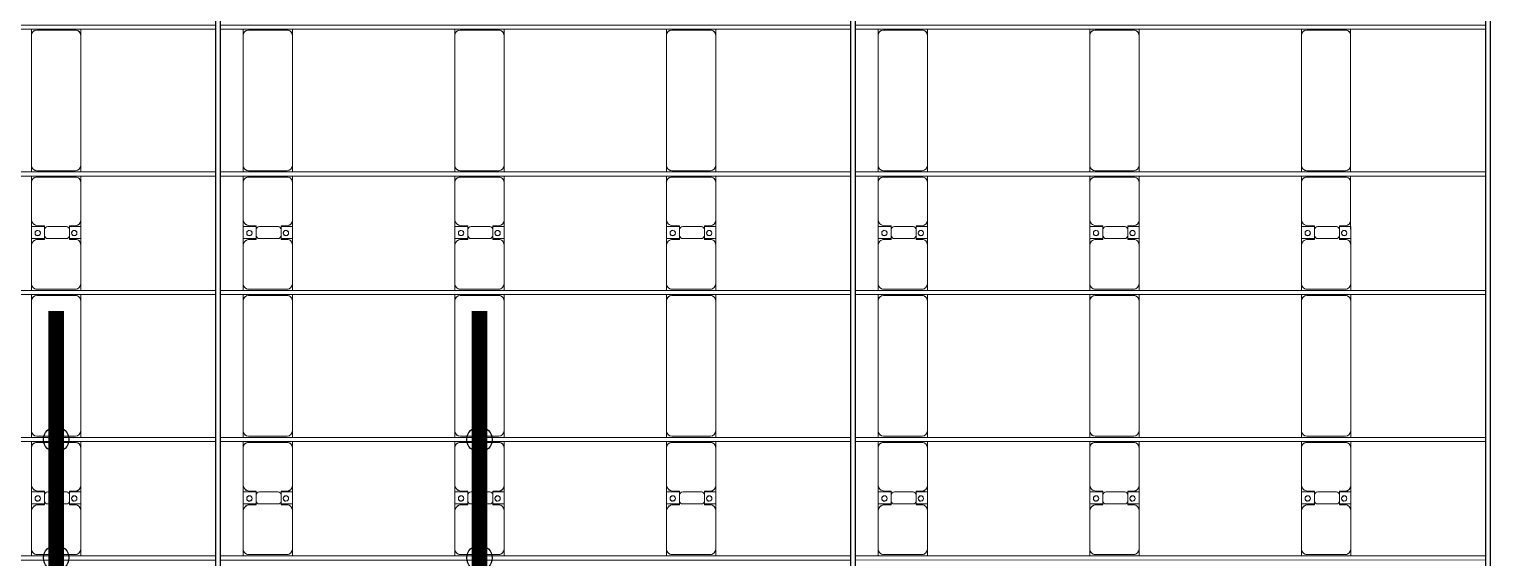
# Model space of a CAD drawing. Header units: millimetres. Extents: x -496478 to -186190, y -204059 to -87354.
# Drawn here: x -392996 to -379232, y -156153 to -151152 of the extents above; entities that cross this region are included whole.
import ezdxf

# ---------------------------------------------------------------- set-up
doc = ezdxf.new("R2010")
doc.units = ezdxf.units.MM
for name, color, linetype, lineweight in [('A-DETL-MBND', 5, 'Continuous', 9), ('A-GENM', 13, 'Continuous', 9), ('S-BEAM', 12, 'Continuous', 9)]:
    doc.layers.add(name, color=color, linetype=linetype, lineweight=lineweight)
doc.layers.add('GC-HOP 40x60 GIA CUONG', color=1, linetype='Continuous')

# ---------------------------------------------------------------- blocks, each defined once
blk = doc.blocks.new('Dai phao do pin - DẢI PHAO ĐỠ PIN-V24-BỐ TRÍ KHUNG KẾT CẤU BÈ PIN 01')
at = {"layer": 'A-DETL-MBND', "color": 8}
for p, q in [((10748, 242), (10810, 242)), ((10760, 192), (10760, -173)), ((11170, 242), (10810, 242)), ((11170, 242), (11352, 242)), ((11230, 118), (11230, 182)), ((11238, 242), (11420, 242)), ((11238, 118), (11238, 242)), ((11352, 242), (11352, 118)), ((11360, 182), (11360, 118)), ((11770, 242), (11420, 242)), ((11770, 242), (11828, 242)), ((11820, -173), (11820, 192)), ((11868, 242), (11930, 242)), ((11880, 192), (11880, -173)), ((13160, 242), (11930, 242)), ((13160, 242), (13218, 242)), ((13210, -173), (13210, 192)), ((13258, 242), (13320, 242)), ((13270, 192), (13270, -173)), ((13680, 242), (13320, 242)), ((13680, 242), (13862, 242)), ((13740, 118), (13740, 182)), ((13748, 242), (13930, 242)), ((13748, 118), (13748, 242)), ((13862, 242), (13862, 118)), ((13870, 182), (13870, 118)), ((14280, 242), (13930, 242)), ((14280, 242), (14338, 242)), ((14330, -173), (14330, 192)), ((14378, 242), (14440, 242)), ((14390, 192), (14390, -173)), ((15670, 242), (14440, 242)), ((15670, 242), (15728, 242)), ((15720, -173), (15720, 192)), ((11322, 118), (11230, 118)), ((11238, 88), (11238, -88)), ((11360, 118), (11268, 118)), ((11352, -88), (11352, 88)), ((13832, 118), (13740, 118)), ((13748, 88), (13748, -88)), ((13870, 118), (13778, 118)), ((13862, -88), (13862, 88)), ((11230, -173), (11230, -118)), ((11230, -118), (11322, -118)), ((11238, -223), (11238, -118)), ((11268, -118), (11360, -118)), ((11352, -118), (11352, -223)), ((11360, -118), (11360, -173)), ((13740, -173), (13740, -118)), ((13740, -118), (13832, -118)), ((13748, -223), (13748, -118)), ((13778, -118), (13870, -118)), ((13862, -118), (13862, -223)), ((13870, -118), (13870, -173)), ((10810, -223), (10748, -223)), ((10810, -223), (11180, -223)), ((11352, -223), (11180, -223)), ((11410, -223), (11238, -223)), ((11410, -223), (11770, -223)), ((11828, -223), (11770, -223)), ((11930, -223), (11868, -223)), ((11930, -223), (13160, -223)), ((13218, -223), (13160, -223)), ((13320, -223), (13258, -223)), ((13320, -223), (13690, -223)), ((13862, -223), (13690, -223)), ((13920, -223), (13748, -223)), ((13920, -223), (14280, -223)), ((14338, -223), (14280, -223)), ((14440, -223), (14378, -223)), ((14440, -223), (15670, -223)), ((15728, -223), (15670, -223))]:
    blk.add_line(p, q, dxfattribs=at)
for centre, radius, start, end in [((10810, 192), 50, 90, 180), ((10810, 192), 50, 135, 180), ((11170, 182), 60, 0, 90), ((11170, 182), 60, 0, 45), ((11289, 183), 25, 0, 180), ((11289, 183), 25, 180, 0), ((11291, 183), 25, 360, 180), ((11291, 183), 25, 180, 360), ((11291, 183), 25, 180, 195), ((11420, 182), 60, 90, 180), ((11420, 182), 60, 135, 180), ((11770, 192), 50, 0, 90), ((11770, 192), 50, 0, 45), ((11930, 192), 50, 90, 180), ((11930, 192), 50, 105, 180), ((13160, 192), 50, 0, 90), ((13160, 192), 50, 15, 90), ((13320, 192), 50, 90, 180), ((13320, 192), 50, 135, 180), ((13680, 182), 60, 0, 90), ((13680, 182), 60, 0, 45), ((13799, 183), 25, 0, 180), ((13799, 183), 25, 180, 360), ((13801, 183), 25, 360, 180), ((13801, 183), 25, 180, 0), ((13801, 183), 25, 180, 195), ((13930, 182), 60, 90, 180), ((13930, 182), 60, 135, 180), ((14280, 192), 50, 360, 90), ((14280, 192), 50, 360, 45), ((14440, 192), 50, 90, 180), ((14440, 192), 50, 105, 180), ((15670, 192), 50, 0, 90), ((15670, 192), 50, 15, 90), ((11268, 88), 30, 90, 180), ((11322, 88), 30, 0, 90), ((13778, 88), 30, 90, 180), ((13832, 88), 30, 0, 90), ((11268, -88), 30, 180, 270), ((11289, -162), 25, 0, 180), ((11291, -162), 25, 360, 180), ((11291, -162), 25, 75, 105), ((11289, -162), 25, 75, 90), ((11322, -88), 30, 270, 0), ((13778, -88), 30, 180, 270), ((13799, -162), 25, 0, 180), ((13801, -162), 25, 360, 180), ((13801, -162), 25, 75, 105), ((13799, -162), 25, 75, 90), ((13832, -88), 30, 270, 360), ((10810, -173), 50, 180, 270), ((10810, -173), 50, 180, 225), ((11180, -173), 50, 270, 360), ((11180, -173), 50, 315, 360), ((11289, -162), 25, 180, 0), ((11291, -162), 25, 120, 180), ((11291, -162), 25, 180, 360), ((11289, -162), 25, 30, 45), ((11289, -162), 25, 0, 15), ((11410, -173), 50, 180, 270), ((11410, -173), 50, 180, 225), ((11770, -173), 50, 270, 360), ((11770, -173), 50, 315, 360), ((11930, -173), 50, 180, 270), ((11930, -173), 50, 180, 270), ((13160, -173), 50, 270, 0), ((13160, -173), 50, 285, 360), ((13320, -173), 50, 180, 270), ((13320, -173), 50, 180, 225), ((13690, -173), 50, 270, 0), ((13690, -173), 50, 315, 0), ((13799, -162), 25, 180, 0), ((13801, -162), 25, 120, 180), ((13801, -162), 25, 180, 360), ((13799, -162), 25, 30, 45), ((13799, -162), 25, 360, 15), ((13920, -173), 50, 180, 270), ((13920, -173), 50, 180, 225), ((14280, -173), 50, 270, 0), ((14280, -173), 50, 315, 360), ((14440, -173), 50, 180, 270), ((14440, -173), 50, 180, 270), ((15670, -173), 50, 270, 0), ((15670, -173), 50, 285, 360)]:
    blk.add_arc(centre, radius, start, end, dxfattribs=at)
blk = doc.blocks.new('Dai phao do pin - DẢI PHAO ĐỠ PIN-V25-BỐ TRÍ KHUNG KẾT CẤU BÈ PIN 01')
at = {"layer": 'A-DETL-MBND', "color": 8}
for p, q in [((10748, 242), (10810, 242)), ((10760, 192), (10760, -173)), ((11170, 242), (10810, 242)), ((11170, 242), (11352, 242)), ((11230, 118), (11230, 182)), ((11238, 242), (11420, 242)), ((11238, 118), (11238, 242)), ((11352, 242), (11352, 118)), ((11360, 182), (11360, 118)), ((11770, 242), (11420, 242)), ((11770, 242), (11828, 242)), ((11820, -173), (11820, 192)), ((11868, 242), (11930, 242)), ((11880, 192), (11880, -173)), ((13160, 242), (11930, 242)), ((13160, 242), (13218, 242)), ((13210, -173), (13210, 192)), ((13258, 242), (13320, 242)), ((13270, 192), (13270, -173)), ((13680, 242), (13320, 242)), ((13680, 242), (13862, 242)), ((13740, 118), (13740, 182)), ((13748, 242), (13930, 242)), ((13748, 118), (13748, 242)), ((13862, 242), (13862, 118)), ((13870, 182), (13870, 118)), ((14280, 242), (13930, 242)), ((14280, 242), (14338, 242)), ((14330, -173), (14330, 192)), ((14378, 242), (14440, 242)), ((14390, 192), (14390, -173)), ((15670, 242), (14440, 242)), ((15670, 242), (15728, 242)), ((15720, -173), (15720, 192)), ((11322, 118), (11230, 118)), ((11238, 88), (11238, -88)), ((11360, 118), (11268, 118)), ((11352, -88), (11352, 88)), ((13832, 118), (13740, 118)), ((13748, 88), (13748, -88)), ((13870, 118), (13778, 118)), ((13862, -88), (13862, 88)), ((11230, -173), (11230, -118)), ((11230, -118), (11322, -118)), ((11238, -223), (11238, -118)), ((11268, -118), (11360, -118)), ((11352, -118), (11352, -223)), ((11360, -118), (11360, -173)), ((13740, -173), (13740, -118)), ((13740, -118), (13832, -118)), ((13748, -223), (13748, -118)), ((13778, -118), (13870, -118)), ((13862, -118), (13862, -223)), ((13870, -118), (13870, -173)), ((10810, -223), (10748, -223)), ((10810, -223), (11180, -223)), ((11352, -223), (11180, -223)), ((11410, -223), (11238, -223)), ((11410, -223), (11770, -223)), ((11828, -223), (11770, -223)), ((11930, -223), (11868, -223)), ((11930, -223), (13160, -223)), ((13218, -223), (13160, -223)), ((13320, -223), (13258, -223)), ((13320, -223), (13690, -223)), ((13862, -223), (13690, -223)), ((13920, -223), (13748, -223)), ((13920, -223), (14280, -223)), ((14338, -223), (14280, -223)), ((14440, -223), (14378, -223)), ((14440, -223), (15670, -223)), ((15728, -223), (15670, -223))]:
    blk.add_line(p, q, dxfattribs=at)
for centre, radius, start, end in [((10810, 192), 50, 90, 180), ((10810, 192), 50, 135, 180), ((11170, 182), 60, 0, 90), ((11170, 182), 60, 0, 45), ((11289, 183), 25, 0, 180), ((11289, 183), 25, 180, 0), ((11291, 183), 25, 360, 180), ((11291, 183), 25, 180, 360), ((11291, 183), 25, 180, 195), ((11420, 182), 60, 90, 180), ((11420, 182), 60, 135, 180), ((11770, 192), 50, 0, 90), ((11770, 192), 50, 0, 45), ((11930, 192), 50, 90, 180), ((11930, 192), 50, 105, 180), ((13160, 192), 50, 0, 90), ((13160, 192), 50, 15, 90), ((13320, 192), 50, 90, 180), ((13320, 192), 50, 135, 180), ((13680, 182), 60, 0, 90), ((13680, 182), 60, 0, 45), ((13799, 183), 25, 0, 180), ((13799, 183), 25, 180, 360), ((13801, 183), 25, 360, 180), ((13801, 183), 25, 180, 0), ((13801, 183), 25, 180, 195), ((13930, 182), 60, 90, 180), ((13930, 182), 60, 135, 180), ((14280, 192), 50, 360, 90), ((14280, 192), 50, 360, 45), ((14440, 192), 50, 90, 180), ((14440, 192), 50, 105, 180), ((15670, 192), 50, 0, 90), ((15670, 192), 50, 15, 90), ((11268, 88), 30, 90, 180), ((11322, 88), 30, 0, 90), ((13778, 88), 30, 90, 180), ((13832, 88), 30, 0, 90), ((11268, -88), 30, 180, 270), ((11289, -162), 25, 0, 180), ((11291, -162), 25, 360, 180), ((11291, -162), 25, 75, 105), ((11289, -162), 25, 75, 90), ((11322, -88), 30, 270, 0), ((13778, -88), 30, 180, 270), ((13799, -162), 25, 0, 180), ((13801, -162), 25, 360, 180), ((13801, -162), 25, 75, 105), ((13799, -162), 25, 75, 90), ((13832, -88), 30, 270, 360), ((10810, -173), 50, 180, 270), ((10810, -173), 50, 180, 225), ((11180, -173), 50, 270, 360), ((11180, -173), 50, 315, 360), ((11289, -162), 25, 180, 0), ((11291, -162), 25, 120, 180), ((11291, -162), 25, 180, 360), ((11289, -162), 25, 30, 45), ((11289, -162), 25, 0, 15), ((11410, -173), 50, 180, 270), ((11410, -173), 50, 180, 225), ((11770, -173), 50, 270, 360), ((11770, -173), 50, 315, 360), ((11930, -173), 50, 180, 270), ((11930, -173), 50, 180, 270), ((13160, -173), 50, 270, 0), ((13160, -173), 50, 285, 360), ((13320, -173), 50, 180, 270), ((13320, -173), 50, 180, 225), ((13690, -173), 50, 270, 0), ((13690, -173), 50, 315, 0), ((13799, -162), 25, 180, 0), ((13801, -162), 25, 120, 180), ((13801, -162), 25, 180, 360), ((13799, -162), 25, 30, 45), ((13799, -162), 25, 360, 15), ((13920, -173), 50, 180, 270), ((13920, -173), 50, 180, 225), ((14280, -173), 50, 270, 0), ((14280, -173), 50, 315, 360), ((14440, -173), 50, 180, 270), ((14440, -173), 50, 180, 270), ((15670, -173), 50, 270, 0), ((15670, -173), 50, 285, 360)]:
    blk.add_arc(centre, radius, start, end, dxfattribs=at)
blk = doc.blocks.new('Dai phao do pin - DẢI PHAO ĐỠ PIN-V26-BỐ TRÍ KHUNG KẾT CẤU BÈ PIN 01')
at = {"layer": 'A-DETL-MBND', "color": 8}
for p, q in [((10748, 242), (10810, 242)), ((10760, 192), (10760, -173)), ((11170, 242), (10810, 242)), ((11170, 242), (11352, 242)), ((11230, 118), (11230, 182)), ((11238, 242), (11420, 242)), ((11238, 118), (11238, 242)), ((11352, 242), (11352, 118)), ((11360, 182), (11360, 118)), ((11770, 242), (11420, 242)), ((11770, 242), (11828, 242)), ((11820, -173), (11820, 192)), ((11868, 242), (11930, 242)), ((11880, 192), (11880, -173)), ((13160, 242), (11930, 242)), ((13160, 242), (13218, 242)), ((13210, -173), (13210, 192)), ((13258, 242), (13320, 242)), ((13270, 192), (13270, -173)), ((13680, 242), (13320, 242)), ((13680, 242), (13862, 242)), ((13740, 118), (13740, 182)), ((13748, 242), (13930, 242)), ((13748, 118), (13748, 242)), ((13862, 242), (13862, 118)), ((13870, 182), (13870, 118)), ((14280, 242), (13930, 242)), ((14280, 242), (14338, 242)), ((14330, -173), (14330, 192)), ((14378, 242), (14440, 242)), ((14390, 192), (14390, -173)), ((15670, 242), (14440, 242)), ((15670, 242), (15728, 242)), ((15720, -173), (15720, 192)), ((11322, 118), (11230, 118)), ((11238, 88), (11238, -88)), ((11360, 118), (11268, 118)), ((11352, -88), (11352, 88)), ((13832, 118), (13740, 118)), ((13748, 88), (13748, -88)), ((13870, 118), (13778, 118)), ((13862, -88), (13862, 88)), ((11230, -173), (11230, -118)), ((11230, -118), (11322, -118)), ((11238, -223), (11238, -122)), ((11268, -118), (11360, -118)), ((11352, -122), (11352, -223)), ((11360, -118), (11360, -173)), ((13740, -173), (13740, -118)), ((13740, -118), (13832, -118)), ((13748, -223), (13748, -122)), ((13778, -118), (13870, -118)), ((13862, -122), (13862, -223)), ((13870, -118), (13870, -173)), ((10810, -223), (10748, -223)), ((10810, -223), (11180, -223)), ((11352, -223), (11180, -223)), ((11410, -223), (11238, -223)), ((11410, -223), (11770, -223)), ((11828, -223), (11770, -223)), ((11930, -223), (11868, -223)), ((11930, -223), (13160, -223)), ((13218, -223), (13160, -223)), ((13320, -223), (13258, -223)), ((13320, -223), (13690, -223)), ((13862, -223), (13690, -223)), ((13920, -223), (13748, -223)), ((13920, -223), (14280, -223)), ((14338, -223), (14280, -223)), ((14440, -223), (14378, -223)), ((14440, -223), (15670, -223)), ((15728, -223), (15670, -223))]:
    blk.add_line(p, q, dxfattribs=at)
for centre, radius, start, end in [((10810, 192), 50, 90, 180), ((10810, 192), 50, 135, 180), ((11170, 182), 60, 0, 90), ((11170, 182), 60, 0, 45), ((11289, 183), 25, 0, 180), ((11289, 183), 25, 180, 0), ((11291, 183), 25, 360, 180), ((11291, 183), 25, 180, 360), ((11291, 183), 25, 180, 195), ((11420, 182), 60, 90, 180), ((11420, 182), 60, 135, 180), ((11770, 192), 50, 0, 90), ((11770, 192), 50, 0, 45), ((11930, 192), 50, 90, 180), ((11930, 192), 50, 105, 180), ((13160, 192), 50, 0, 90), ((13160, 192), 50, 15, 90), ((13320, 192), 50, 90, 180), ((13320, 192), 50, 135, 180), ((13680, 182), 60, 0, 90), ((13680, 182), 60, 0, 45), ((13799, 183), 25, 0, 180), ((13799, 183), 25, 180, 360), ((13801, 183), 25, 360, 180), ((13801, 183), 25, 180, 0), ((13801, 183), 25, 180, 195), ((13930, 182), 60, 90, 180), ((13930, 182), 60, 135, 180), ((14280, 192), 50, 360, 90), ((14280, 192), 50, 360, 45), ((14440, 192), 50, 90, 180), ((14440, 192), 50, 105, 180), ((15670, 192), 50, 0, 90), ((15670, 192), 50, 15, 90), ((11268, 88), 30, 90, 180), ((11322, 88), 30, 0, 90), ((13778, 88), 30, 90, 180), ((13832, 88), 30, 0, 90), ((11268, -88), 30, 180, 270), ((11289, -162), 25, 0, 180), ((11291, -162), 25, 360, 180), ((11291, -162), 25, 75, 105), ((11289, -162), 25, 75, 90), ((11322, -88), 30, 270, 0), ((13778, -88), 30, 180, 270), ((13799, -162), 25, 0, 180), ((13801, -162), 25, 360, 180), ((13801, -162), 25, 75, 105), ((13799, -162), 25, 75, 90), ((13832, -88), 30, 270, 360), ((10810, -173), 50, 180, 270), ((10810, -173), 50, 180, 225), ((11180, -173), 50, 270, 360), ((11180, -173), 50, 315, 360), ((11289, -162), 25, 180, 0), ((11291, -162), 25, 120, 180), ((11291, -162), 25, 180, 360), ((11289, -162), 25, 30, 45), ((11289, -162), 25, 0, 15), ((11410, -173), 50, 180, 270), ((11410, -173), 50, 180, 225), ((11770, -173), 50, 270, 360), ((11770, -173), 50, 315, 360), ((11930, -173), 50, 180, 270), ((11930, -173), 50, 180, 270), ((13160, -173), 50, 270, 0), ((13160, -173), 50, 285, 360), ((13320, -173), 50, 180, 270), ((13320, -173), 50, 180, 225), ((13690, -173), 50, 270, 0), ((13690, -173), 50, 315, 0), ((13799, -162), 25, 180, 0), ((13801, -162), 25, 120, 180), ((13801, -162), 25, 180, 360), ((13799, -162), 25, 30, 45), ((13799, -162), 25, 360, 15), ((13920, -173), 50, 180, 270), ((13920, -173), 50, 180, 225), ((14280, -173), 50, 270, 0), ((14280, -173), 50, 315, 360), ((14440, -173), 50, 180, 270), ((14440, -173), 50, 180, 270), ((15670, -173), 50, 270, 0), ((15670, -173), 50, 285, 360)]:
    blk.add_arc(centre, radius, start, end, dxfattribs=at)
blk = doc.blocks.new('Dai phao do pin - DẢI PHAO ĐỠ PIN-V27-BỐ TRÍ KHUNG KẾT CẤU BÈ PIN 01')
at = {"layer": 'A-DETL-MBND', "color": 8}
for p, q in [((10748, 242), (10810, 242)), ((10760, 192), (10760, -173)), ((11170, 242), (10810, 242)), ((11170, 242), (11352, 242)), ((11230, 118), (11230, 182)), ((11238, 242), (11420, 242)), ((11238, 118), (11238, 242)), ((11352, 242), (11352, 118)), ((11360, 182), (11360, 118)), ((11770, 242), (11420, 242)), ((11770, 242), (11828, 242)), ((11820, -173), (11820, 192)), ((11868, 242), (11930, 242)), ((11880, 192), (11880, -173)), ((13160, 242), (11930, 242)), ((13160, 242), (13218, 242)), ((13210, -173), (13210, 192)), ((13258, 242), (13320, 242)), ((13270, 192), (13270, -173)), ((13680, 242), (13320, 242)), ((13680, 242), (13862, 242)), ((13740, 118), (13740, 182)), ((13748, 242), (13930, 242)), ((13748, 118), (13748, 242)), ((13862, 242), (13862, 118)), ((13870, 182), (13870, 118)), ((14280, 242), (13930, 242)), ((14280, 242), (14338, 242)), ((14330, -173), (14330, 192)), ((14378, 242), (14440, 242)), ((14390, 192), (14390, -173)), ((15670, 242), (14440, 242)), ((15670, 242), (15728, 242)), ((15720, -173), (15720, 192)), ((11322, 118), (11230, 118)), ((11238, 88), (11238, -88)), ((11360, 118), (11268, 118)), ((11352, -88), (11352, 88)), ((13832, 118), (13740, 118)), ((13748, 88), (13748, -88)), ((13870, 118), (13778, 118)), ((13862, -88), (13862, 88)), ((11230, -173), (11230, -118)), ((11230, -118), (11322, -118)), ((11238, -223), (11238, -118)), ((11268, -118), (11360, -118)), ((11352, -118), (11352, -223)), ((11360, -118), (11360, -173)), ((13740, -173), (13740, -118)), ((13740, -118), (13832, -118)), ((13748, -223), (13748, -118)), ((13778, -118), (13870, -118)), ((13862, -118), (13862, -223)), ((13870, -118), (13870, -173)), ((10810, -223), (10748, -223)), ((10810, -223), (11180, -223)), ((11352, -223), (11180, -223)), ((11410, -223), (11238, -223)), ((11410, -223), (11770, -223)), ((11828, -223), (11770, -223)), ((11930, -223), (11868, -223)), ((11930, -223), (13160, -223)), ((13218, -223), (13160, -223)), ((13320, -223), (13258, -223)), ((13320, -223), (13690, -223)), ((13862, -223), (13690, -223)), ((13920, -223), (13748, -223)), ((13920, -223), (14280, -223)), ((14338, -223), (14280, -223)), ((14440, -223), (14378, -223)), ((14440, -223), (15670, -223)), ((15728, -223), (15670, -223))]:
    blk.add_line(p, q, dxfattribs=at)
for centre, radius, start, end in [((10810, 192), 50, 90, 180), ((10810, 192), 50, 135, 180), ((11170, 182), 60, 0, 90), ((11170, 182), 60, 0, 45), ((11289, 183), 25, 0, 180), ((11289, 183), 25, 180, 0), ((11291, 183), 25, 360, 180), ((11291, 183), 25, 180, 360), ((11291, 183), 25, 180, 195), ((11420, 182), 60, 90, 180), ((11420, 182), 60, 135, 180), ((11770, 192), 50, 0, 90), ((11770, 192), 50, 0, 45), ((11930, 192), 50, 90, 180), ((11930, 192), 50, 105, 180), ((13160, 192), 50, 0, 90), ((13160, 192), 50, 15, 90), ((13320, 192), 50, 90, 180), ((13320, 192), 50, 135, 180), ((13680, 182), 60, 0, 90), ((13680, 182), 60, 0, 45), ((13799, 183), 25, 0, 180), ((13799, 183), 25, 180, 360), ((13801, 183), 25, 360, 180), ((13801, 183), 25, 180, 0), ((13801, 183), 25, 180, 195), ((13930, 182), 60, 90, 180), ((13930, 182), 60, 135, 180), ((14280, 192), 50, 360, 90), ((14280, 192), 50, 360, 45), ((14440, 192), 50, 90, 180), ((14440, 192), 50, 105, 180), ((15670, 192), 50, 0, 90), ((15670, 192), 50, 15, 90), ((11268, 88), 30, 90, 180), ((11322, 88), 30, 0, 90), ((13778, 88), 30, 90, 180), ((13832, 88), 30, 0, 90), ((11268, -88), 30, 180, 270), ((11289, -162), 25, 0, 180), ((11291, -162), 25, 360, 180), ((11291, -162), 25, 75, 105), ((11289, -162), 25, 75, 90), ((11322, -88), 30, 270, 0), ((13778, -88), 30, 180, 270), ((13799, -162), 25, 0, 180), ((13801, -162), 25, 360, 180), ((13801, -162), 25, 75, 105), ((13799, -162), 25, 75, 90), ((13832, -88), 30, 270, 360), ((10810, -173), 50, 180, 270), ((10810, -173), 50, 180, 225), ((11180, -173), 50, 270, 360), ((11180, -173), 50, 315, 360), ((11289, -162), 25, 180, 0), ((11291, -162), 25, 120, 180), ((11291, -162), 25, 180, 360), ((11289, -162), 25, 30, 45), ((11289, -162), 25, 0, 15), ((11410, -173), 50, 180, 270), ((11410, -173), 50, 180, 225), ((11770, -173), 50, 270, 360), ((11770, -173), 50, 315, 360), ((11930, -173), 50, 180, 270), ((11930, -173), 50, 180, 270), ((13160, -173), 50, 270, 0), ((13160, -173), 50, 285, 360), ((13320, -173), 50, 180, 270), ((13320, -173), 50, 180, 225), ((13690, -173), 50, 270, 0), ((13690, -173), 50, 315, 0), ((13799, -162), 25, 180, 0), ((13801, -162), 25, 120, 180), ((13801, -162), 25, 180, 360), ((13799, -162), 25, 30, 45), ((13799, -162), 25, 360, 15), ((13920, -173), 50, 180, 270), ((13920, -173), 50, 180, 225), ((14280, -173), 50, 270, 0), ((14280, -173), 50, 315, 360), ((14440, -173), 50, 180, 270), ((14440, -173), 50, 180, 270), ((15670, -173), 50, 270, 0), ((15670, -173), 50, 285, 360)]:
    blk.add_arc(centre, radius, start, end, dxfattribs=at)
blk = doc.blocks.new('Dai phao do pin - DẢI PHAO ĐỠ PIN-V28-BỐ TRÍ KHUNG KẾT CẤU BÈ PIN 01')
at = {"layer": 'A-DETL-MBND', "color": 8}
for p, q in [((10748, 242), (10810, 242)), ((10760, 192), (10760, -173)), ((11170, 242), (10810, 242)), ((11170, 242), (11352, 242)), ((11230, 118), (11230, 182)), ((11238, 242), (11420, 242)), ((11238, 118), (11238, 242)), ((11352, 242), (11352, 118)), ((11360, 182), (11360, 118)), ((11770, 242), (11420, 242)), ((11770, 242), (11828, 242)), ((11820, -173), (11820, 192)), ((11868, 242), (11930, 242)), ((11880, 192), (11880, -173)), ((13160, 242), (11930, 242)), ((13160, 242), (13218, 242)), ((13210, -173), (13210, 192)), ((13258, 242), (13320, 242)), ((13270, 192), (13270, -173)), ((13680, 242), (13320, 242)), ((13680, 242), (13862, 242)), ((13740, 118), (13740, 182)), ((13748, 242), (13930, 242)), ((13748, 118), (13748, 242)), ((13862, 242), (13862, 118)), ((13870, 182), (13870, 118)), ((14280, 242), (13930, 242)), ((14280, 242), (14338, 242)), ((14330, -173), (14330, 192)), ((14378, 242), (14440, 242)), ((14390, 192), (14390, -173)), ((15670, 242), (14440, 242)), ((15670, 242), (15728, 242)), ((15720, -173), (15720, 192)), ((11322, 118), (11230, 118)), ((11238, 88), (11238, -88)), ((11360, 118), (11268, 118)), ((11352, -88), (11352, 88)), ((13832, 118), (13740, 118)), ((13748, 88), (13748, -88)), ((13870, 118), (13778, 118)), ((13862, -88), (13862, 88)), ((11230, -173), (11230, -118)), ((11230, -118), (11322, -118)), ((11238, -223), (11238, -118)), ((11268, -118), (11360, -118)), ((11352, -118), (11352, -223)), ((11360, -118), (11360, -173)), ((13740, -173), (13740, -118)), ((13740, -118), (13832, -118)), ((13748, -223), (13748, -118)), ((13778, -118), (13870, -118)), ((13862, -118), (13862, -223)), ((13870, -118), (13870, -173)), ((10810, -223), (10748, -223)), ((10810, -223), (11180, -223)), ((11352, -223), (11180, -223)), ((11410, -223), (11238, -223)), ((11410, -223), (11770, -223)), ((11828, -223), (11770, -223)), ((11930, -223), (11868, -223)), ((11930, -223), (13160, -223)), ((13218, -223), (13160, -223)), ((13320, -223), (13258, -223)), ((13320, -223), (13690, -223)), ((13862, -223), (13690, -223)), ((13920, -223), (13748, -223)), ((13920, -223), (14280, -223)), ((14338, -223), (14280, -223)), ((14440, -223), (14378, -223)), ((14440, -223), (15670, -223)), ((15728, -223), (15670, -223))]:
    blk.add_line(p, q, dxfattribs=at)
for centre, radius, start, end in [((10810, 192), 50, 90, 180), ((10810, 192), 50, 135, 180), ((11170, 182), 60, 0, 90), ((11170, 182), 60, 0, 45), ((11289, 183), 25, 0, 180), ((11289, 183), 25, 180, 0), ((11291, 183), 25, 360, 180), ((11291, 183), 25, 180, 360), ((11291, 183), 25, 180, 195), ((11420, 182), 60, 90, 180), ((11420, 182), 60, 135, 180), ((11770, 192), 50, 0, 90), ((11770, 192), 50, 0, 45), ((11930, 192), 50, 90, 180), ((11930, 192), 50, 105, 180), ((13160, 192), 50, 0, 90), ((13160, 192), 50, 15, 90), ((13320, 192), 50, 90, 180), ((13320, 192), 50, 135, 180), ((13680, 182), 60, 0, 90), ((13680, 182), 60, 0, 45), ((13799, 183), 25, 0, 180), ((13799, 183), 25, 180, 360), ((13801, 183), 25, 360, 180), ((13801, 183), 25, 180, 0), ((13801, 183), 25, 180, 195), ((13930, 182), 60, 90, 180), ((13930, 182), 60, 135, 180), ((14280, 192), 50, 360, 90), ((14280, 192), 50, 360, 45), ((14440, 192), 50, 90, 180), ((14440, 192), 50, 105, 180), ((15670, 192), 50, 0, 90), ((15670, 192), 50, 15, 90), ((11268, 88), 30, 90, 180), ((11322, 88), 30, 0, 90), ((13778, 88), 30, 90, 180), ((13832, 88), 30, 0, 90), ((11268, -88), 30, 180, 270), ((11289, -162), 25, 0, 180), ((11291, -162), 25, 360, 180), ((11291, -162), 25, 75, 105), ((11289, -162), 25, 75, 90.1645), ((11322, -88), 30, 270, 0), ((13778, -88), 30, 180, 270), ((13799, -162), 25, 0, 180), ((13801, -162), 25, 360, 180), ((13801, -162), 25, 89.2496, 105), ((13799, -162), 25, 75, 90.7496), ((13832, -88), 30, 270, 360), ((10810, -173), 50, 180, 270), ((10810, -173), 50, 180, 225), ((11180, -173), 50, 270, 360), ((11180, -173), 50, 315, 360), ((11289, -162), 25, 180, 0), ((11291, -162), 25, 120, 180), ((11291, -162), 25, 180, 360), ((11289, -162), 25, 30, 45), ((11289, -162), 25, 0, 15), ((11410, -173), 50, 180, 270), ((11410, -173), 50, 180, 225), ((11770, -173), 50, 270, 360), ((11770, -173), 50, 315, 360), ((11930, -173), 50, 180, 270), ((11930, -173), 50, 180, 270), ((13160, -173), 50, 270, 0), ((13160, -173), 50, 285, 360), ((13320, -173), 50, 180, 270), ((13320, -173), 50, 180, 225), ((13690, -173), 50, 270, 0), ((13690, -173), 50, 315, 0), ((13799, -162), 25, 180, 0), ((13801, -162), 25, 120, 180), ((13801, -162), 25, 180, 360), ((13799, -162), 25, 30, 45), ((13799, -162), 25, 360, 15), ((13920, -173), 50, 180, 270), ((13920, -173), 50, 180, 225), ((14280, -173), 50, 270, 0), ((14280, -173), 50, 315, 360), ((14440, -173), 50, 180, 270), ((14440, -173), 50, 180, 270), ((15670, -173), 50, 270, 0), ((15670, -173), 50, 285, 360)]:
    blk.add_arc(centre, radius, start, end, dxfattribs=at)
blk = doc.blocks.new('Dai phao do pin - DẢI PHAO ĐỠ PIN-V29-BỐ TRÍ KHUNG KẾT CẤU BÈ PIN 01')
at = {"layer": 'A-DETL-MBND', "color": 8}
for p, q in [((10748, 242), (10810, 242)), ((10760, 192), (10760, -173)), ((11170, 242), (10810, 242)), ((11170, 242), (11352, 242)), ((11230, 118), (11230, 182)), ((11238, 242), (11420, 242)), ((11238, 118), (11238, 242)), ((11352, 242), (11352, 118)), ((11360, 182), (11360, 118)), ((11770, 242), (11420, 242)), ((11770, 242), (11828, 242)), ((11820, -173), (11820, 192)), ((11868, 242), (11930, 242)), ((11880, 192), (11880, -173)), ((13160, 242), (11930, 242)), ((13160, 242), (13218, 242)), ((13210, -173), (13210, 192)), ((13258, 242), (13320, 242)), ((13270, 192), (13270, -173)), ((13680, 242), (13320, 242)), ((13680, 242), (13862, 242)), ((13740, 118), (13740, 182)), ((13748, 242), (13930, 242)), ((13748, 118), (13748, 242)), ((13862, 242), (13862, 118)), ((13870, 182), (13870, 118)), ((14280, 242), (13930, 242)), ((14280, 242), (14338, 242)), ((14330, -173), (14330, 192)), ((14378, 242), (14440, 242)), ((14390, 192), (14390, -173)), ((15670, 242), (14440, 242)), ((15670, 242), (15728, 242)), ((15720, -173), (15720, 192)), ((11322, 118), (11230, 118)), ((11238, 88), (11238, -88)), ((11360, 118), (11268, 118)), ((11352, -88), (11352, 88)), ((13832, 118), (13740, 118)), ((13748, 88), (13748, -88)), ((13870, 118), (13778, 118)), ((13862, -88), (13862, 88)), ((11230, -173), (11230, -118)), ((11230, -118), (11322, -118)), ((11238, -223), (11238, -118)), ((11268, -118), (11360, -118)), ((11352, -118), (11352, -223)), ((11360, -118), (11360, -173)), ((13740, -173), (13740, -118)), ((13740, -118), (13832, -118)), ((13748, -223), (13748, -118)), ((13778, -118), (13870, -118)), ((13862, -118), (13862, -223)), ((13870, -118), (13870, -173)), ((10810, -223), (10748, -223)), ((10810, -223), (11180, -223)), ((11352, -223), (11180, -223)), ((11410, -223), (11238, -223)), ((11410, -223), (11770, -223)), ((11828, -223), (11770, -223)), ((11930, -223), (11868, -223)), ((11930, -223), (13160, -223)), ((13218, -223), (13160, -223)), ((13320, -223), (13258, -223)), ((13320, -223), (13690, -223)), ((13862, -223), (13690, -223)), ((13920, -223), (13748, -223)), ((13920, -223), (14280, -223)), ((14338, -223), (14280, -223)), ((14440, -223), (14378, -223)), ((14440, -223), (15670, -223)), ((15728, -223), (15670, -223))]:
    blk.add_line(p, q, dxfattribs=at)
for centre, radius, start, end in [((10810, 192), 50, 90, 180), ((10810, 192), 50, 135, 180), ((11170, 182), 60, 0, 90), ((11170, 182), 60, 0, 45), ((11289, 183), 25, 0, 180), ((11289, 183), 25, 180, 0), ((11291, 183), 25, 360, 180), ((11291, 183), 25, 180, 360), ((11291, 183), 25, 180, 195), ((11420, 182), 60, 90, 180), ((11420, 182), 60, 135, 180), ((11770, 192), 50, 0, 90), ((11770, 192), 50, 0, 45), ((11930, 192), 50, 90, 180), ((11930, 192), 50, 105, 180), ((13160, 192), 50, 0, 90), ((13160, 192), 50, 15, 90), ((13320, 192), 50, 90, 180), ((13320, 192), 50, 135, 180), ((13680, 182), 60, 0, 90), ((13680, 182), 60, 0, 45), ((13799, 183), 25, 0, 180), ((13799, 183), 25, 180, 360), ((13801, 183), 25, 360, 180), ((13801, 183), 25, 180, 0), ((13801, 183), 25, 180, 195), ((13930, 182), 60, 90, 180), ((13930, 182), 60, 135, 180), ((14280, 192), 50, 360, 90), ((14280, 192), 50, 360, 45), ((14440, 192), 50, 90, 180), ((14440, 192), 50, 105, 180), ((15670, 192), 50, 0, 90), ((15670, 192), 50, 15, 90), ((11268, 88), 30, 90, 180), ((11322, 88), 30, 0, 90), ((13778, 88), 30, 90, 180), ((13832, 88), 30, 0, 90), ((11268, -88), 30, 180, 270), ((11289, -162), 25, 0, 180), ((11291, -162), 25, 360, 180), ((11291, -162), 25, 75, 105), ((11289, -162), 25, 75, 90), ((11322, -88), 30, 270, 0), ((13778, -88), 30, 180, 270), ((13799, -162), 25, 0, 180), ((13801, -162), 25, 360, 180), ((13801, -162), 25, 75, 105), ((13799, -162), 25, 75, 90), ((13832, -88), 30, 270, 360), ((10810, -173), 50, 180, 270), ((10810, -173), 50, 180, 225), ((11180, -173), 50, 270, 360), ((11180, -173), 50, 315, 360), ((11289, -162), 25, 180, 0), ((11291, -162), 25, 120, 180), ((11291, -162), 25, 180, 360), ((11289, -162), 25, 30, 45), ((11289, -162), 25, 0, 15), ((11410, -173), 50, 180, 270), ((11410, -173), 50, 180, 225), ((11770, -173), 50, 270, 360), ((11770, -173), 50, 315, 360), ((11930, -173), 50, 180, 270), ((11930, -173), 50, 180, 270), ((13160, -173), 50, 270, 0), ((13160, -173), 50, 285, 360), ((13320, -173), 50, 180, 270), ((13320, -173), 50, 180, 225), ((13690, -173), 50, 270, 0), ((13690, -173), 50, 315, 0), ((13799, -162), 25, 180, 0), ((13801, -162), 25, 120, 180), ((13801, -162), 25, 180, 360), ((13799, -162), 25, 30, 45), ((13799, -162), 25, 360, 15), ((13920, -173), 50, 180, 270), ((13920, -173), 50, 180, 225), ((14280, -173), 50, 270, 0), ((14280, -173), 50, 315, 360), ((14440, -173), 50, 180, 270), ((14440, -173), 50, 180, 270), ((15670, -173), 50, 270, 0), ((15670, -173), 50, 285, 360)]:
    blk.add_arc(centre, radius, start, end, dxfattribs=at)
blk = doc.blocks.new('Dai phao do pin - DẢI PHAO ĐỠ PIN-V30-BỐ TRÍ KHUNG KẾT CẤU BÈ PIN 01')
at = {"layer": 'A-DETL-MBND', "color": 8}
for p, q in [((10748, 242), (10810, 242)), ((10760, 192), (10760, -173)), ((11170, 242), (10810, 242)), ((11170, 242), (11352, 242)), ((11230, 118), (11230, 182)), ((11238, 242), (11420, 242)), ((11238, 118), (11238, 242)), ((11352, 242), (11352, 118)), ((11360, 182), (11360, 118)), ((11770, 242), (11420, 242)), ((11770, 242), (11828, 242)), ((11820, -173), (11820, 192)), ((11868, 242), (11930, 242)), ((11880, 192), (11880, -173)), ((13160, 242), (11930, 242)), ((13160, 242), (13218, 242)), ((13210, -173), (13210, 192)), ((13258, 242), (13320, 242)), ((13270, 192), (13270, -173)), ((13680, 242), (13320, 242)), ((13680, 242), (13862, 242)), ((13740, 118), (13740, 182)), ((13748, 242), (13930, 242)), ((13748, 118), (13748, 242)), ((13862, 242), (13862, 118)), ((13870, 182), (13870, 118)), ((14280, 242), (13930, 242)), ((14280, 242), (14338, 242)), ((14330, -173), (14330, 192)), ((14378, 242), (14440, 242)), ((14390, 192), (14390, -173)), ((15670, 242), (14440, 242)), ((15670, 242), (15728, 242)), ((15720, -173), (15720, 192)), ((11322, 118), (11230, 118)), ((11238, 88), (11238, -88)), ((11360, 118), (11268, 118)), ((11352, -88), (11352, 88)), ((13832, 118), (13740, 118)), ((13748, 88), (13748, -88)), ((13870, 118), (13778, 118)), ((13862, -88), (13862, 88)), ((11230, -173), (11230, -118)), ((11230, -118), (11322, -118)), ((11238, -223), (11238, -118)), ((11268, -118), (11360, -118)), ((11352, -118), (11352, -223)), ((11360, -118), (11360, -173)), ((13740, -173), (13740, -118)), ((13740, -118), (13832, -118)), ((13748, -223), (13748, -118)), ((13778, -118), (13870, -118)), ((13862, -118), (13862, -223)), ((13870, -118), (13870, -173)), ((10810, -223), (10748, -223)), ((10810, -223), (11180, -223)), ((11352, -223), (11180, -223)), ((11410, -223), (11238, -223)), ((11410, -223), (11770, -223)), ((11828, -223), (11770, -223)), ((11930, -223), (11868, -223)), ((11930, -223), (13160, -223)), ((13218, -223), (13160, -223)), ((13320, -223), (13258, -223)), ((13320, -223), (13690, -223)), ((13862, -223), (13690, -223)), ((13920, -223), (13748, -223)), ((13920, -223), (14280, -223)), ((14338, -223), (14280, -223)), ((14440, -223), (14378, -223)), ((14440, -223), (15670, -223)), ((15728, -223), (15670, -223))]:
    blk.add_line(p, q, dxfattribs=at)
for centre, radius, start, end in [((10810, 192), 50, 90, 180), ((10810, 192), 50, 135, 180), ((11170, 182), 60, 0, 90), ((11170, 182), 60, 0, 45), ((11289, 183), 25, 0, 180), ((11289, 183), 25, 180, 0), ((11291, 183), 25, 360, 180), ((11291, 183), 25, 180, 360), ((11291, 183), 25, 180, 195), ((11420, 182), 60, 90, 180), ((11420, 182), 60, 135, 180), ((11770, 192), 50, 0, 90), ((11770, 192), 50, 0, 45), ((11930, 192), 50, 90, 180), ((11930, 192), 50, 105, 180), ((13160, 192), 50, 0, 90), ((13160, 192), 50, 15, 90), ((13320, 192), 50, 90, 180), ((13320, 192), 50, 135, 180), ((13680, 182), 60, 0, 90), ((13680, 182), 60, 0, 45), ((13799, 183), 25, 0, 180), ((13799, 183), 25, 180, 360), ((13801, 183), 25, 360, 180), ((13801, 183), 25, 180, 0), ((13801, 183), 25, 180, 195), ((13930, 182), 60, 90, 180), ((13930, 182), 60, 135, 180), ((14280, 192), 50, 360, 90), ((14280, 192), 50, 360, 45), ((14440, 192), 50, 90, 180), ((14440, 192), 50, 105, 180), ((15670, 192), 50, 0, 90), ((15670, 192), 50, 15, 90), ((11268, 88), 30, 90, 180), ((11322, 88), 30, 0, 90), ((13778, 88), 30, 90, 180), ((13832, 88), 30, 0, 90), ((11268, -88), 30, 180, 270), ((11289, -162), 25, 0, 180), ((11291, -162), 25, 360, 180), ((11291, -162), 25, 75, 105), ((11289, -162), 25, 75, 90), ((11322, -88), 30, 270, 0), ((13778, -88), 30, 180, 270), ((13799, -162), 25, 0, 180), ((13801, -162), 25, 360, 180), ((13801, -162), 25, 75, 105), ((13799, -162), 25, 75, 90), ((13832, -88), 30, 270, 360), ((10810, -173), 50, 180, 270), ((10810, -173), 50, 180, 225), ((11180, -173), 50, 270, 360), ((11180, -173), 50, 315, 360), ((11289, -162), 25, 180, 0), ((11291, -162), 25, 120, 180), ((11291, -162), 25, 180, 360), ((11289, -162), 25, 30, 45), ((11289, -162), 25, 0, 15), ((11410, -173), 50, 180, 270), ((11410, -173), 50, 180, 225), ((11770, -173), 50, 270, 360), ((11770, -173), 50, 315, 360), ((11930, -173), 50, 180, 270), ((11930, -173), 50, 180, 270), ((13160, -173), 50, 270, 0), ((13160, -173), 50, 285, 360), ((13320, -173), 50, 180, 270), ((13320, -173), 50, 180, 225), ((13690, -173), 50, 270, 0), ((13690, -173), 50, 315, 0), ((13799, -162), 25, 180, 0), ((13801, -162), 25, 120, 180), ((13801, -162), 25, 180, 360), ((13799, -162), 25, 30, 45), ((13799, -162), 25, 360, 15), ((13920, -173), 50, 180, 270), ((13920, -173), 50, 180, 225), ((14280, -173), 50, 270, 0), ((14280, -173), 50, 315, 360), ((14440, -173), 50, 180, 270), ((14440, -173), 50, 180, 270), ((15670, -173), 50, 270, 0), ((15670, -173), 50, 285, 360)]:
    blk.add_arc(centre, radius, start, end, dxfattribs=at)
blk = doc.blocks.new('Dầm C52 - Dầm C52-V85-BỐ TRÍ KHUNG KẾT CẤU BÈ PIN 01')
at = {"layer": 'S-BEAM', "color": 1}
for p, q in [((-10611, 20), (-4651, 20)), ((-4611, 20), (1349, 20)), ((1389, 20), (7349, 20)), ((-4651, -20), (-10611, -20)), ((1349, -20), (-4611, -20)), ((7349, -20), (1389, -20))]:
    blk.add_line(p, q, dxfattribs=at)
blk = doc.blocks.new('Dầm C52 - Hộp 40x60-24147-BỐ TRÍ KHUNG KẾT CẤU BÈ PIN 01')
at = {"layer": 'S-BEAM', "color": 3, "lineweight": 25}
for p, q in [((-37857, 20), (37857, 20)), ((37857, -20), (-37857, -20))]:
    blk.add_line(p, q, dxfattribs=at)
blk = doc.blocks.new('HOBANMONG_BEPIN 1_rvt-1-BỐ TRÍ KHUNG KẾT CẤU BÈ PIN 01')
at = {"layer": 'A-GENM', "lineweight": 9, "rotation": 90.00075860989342}
for name, p in [('Dai phao do pin - DẢI PHAO ĐỠ PIN-V24-BỐ TRÍ KHUNG KẾT CẤU BÈ PIN 01', (-392732, -166881)), ('Dai phao do pin - DẢI PHAO ĐỠ PIN-V25-BỐ TRÍ KHUNG KẾT CẤU BÈ PIN 01', (-390732, -166881)), ('Dai phao do pin - DẢI PHAO ĐỠ PIN-V26-BỐ TRÍ KHUNG KẾT CẤU BÈ PIN 01', (-388732, -166881)), ('Dai phao do pin - DẢI PHAO ĐỠ PIN-V27-BỐ TRÍ KHUNG KẾT CẤU BÈ PIN 01', (-386732, -166881)), ('Dai phao do pin - DẢI PHAO ĐỠ PIN-V28-BỐ TRÍ KHUNG KẾT CẤU BÈ PIN 01', (-384732, -166881)), ('Dai phao do pin - DẢI PHAO ĐỠ PIN-V29-BỐ TRÍ KHUNG KẾT CẤU BÈ PIN 01', (-382732, -166881)), ('Dai phao do pin - DẢI PHAO ĐỠ PIN-V30-BỐ TRÍ KHUNG KẾT CẤU BÈ PIN 01', (-380732, -166881))]:
    blk.add_blockref(name, p, dxfattribs=at)
at = {"layer": 'S-BEAM', "lineweight": 9}
for name, p, rotation in [('Dầm C52 - Hộp 40x60-24147-BỐ TRÍ KHUNG KẾT CẤU BÈ PIN 01', (-391212, -133140), 90.00075860989166), ('Dầm C52 - Hộp 40x60-24147-BỐ TRÍ KHUNG KẾT CẤU BÈ PIN 01', (-385212, -133140), 90.00075860989166), ('Dầm C52 - Hộp 40x60-24147-BỐ TRÍ KHUNG KẾT CẤU BÈ PIN 01', (-379212, -133140), 90.00075860989166), ('Dầm C52 - Dầm C52-V85-BỐ TRÍ KHUNG KẾT CẤU BÈ PIN 01', (-389843, -151133), 180.0007586094741), ('Dầm C52 - Dầm C52-V85-BỐ TRÍ KHUNG KẾT CẤU BÈ PIN 01', (-389843, -152523), 180.0007586094741), ('Dầm C52 - Dầm C52-V85-BỐ TRÍ KHUNG KẾT CẤU BÈ PIN 01', (-389843, -153643), 180.0007586094741), ('Dầm C52 - Dầm C52-V85-BỐ TRÍ KHUNG KẾT CẤU BÈ PIN 01', (-389843, -155033), 180.0007586094741), ('Dầm C52 - Dầm C52-V85-BỐ TRÍ KHUNG KẾT CẤU BÈ PIN 01', (-389843, -156153), 180.0007586094741)]:
    blk.add_blockref(name, p, dxfattribs=dict(at, rotation=rotation))

msp = doc.modelspace()

# ---------------------------------------------------------------- linework, layer by layer
at = {"layer": 'GC-HOP 40x60 GIA CUONG', "const_width": 150}
for points in [[(-392741, -168818), (-392741, -153818)], [(-388741, -168818), (-388741, -153818)]]:
    msp.add_lwpolyline(points, dxfattribs=at)
at = {"layer": 'GC-HOP 40x60 GIA CUONG'}
for centre in [(-392741, -155033), (-388741, -155033), (-392741, -156153), (-388741, -156153)]:
    msp.add_circle(centre, 120, dxfattribs=at)

# ---------------------------------------------------------------- block references
at = {"lineweight": 5}
msp.add_blockref('HOBANMONG_BEPIN 1_rvt-1-BỐ TRÍ KHUNG KẾT CẤU BÈ PIN 01', (0, 0), dxfattribs=at)

doc.saveas('drawing.dxf')
